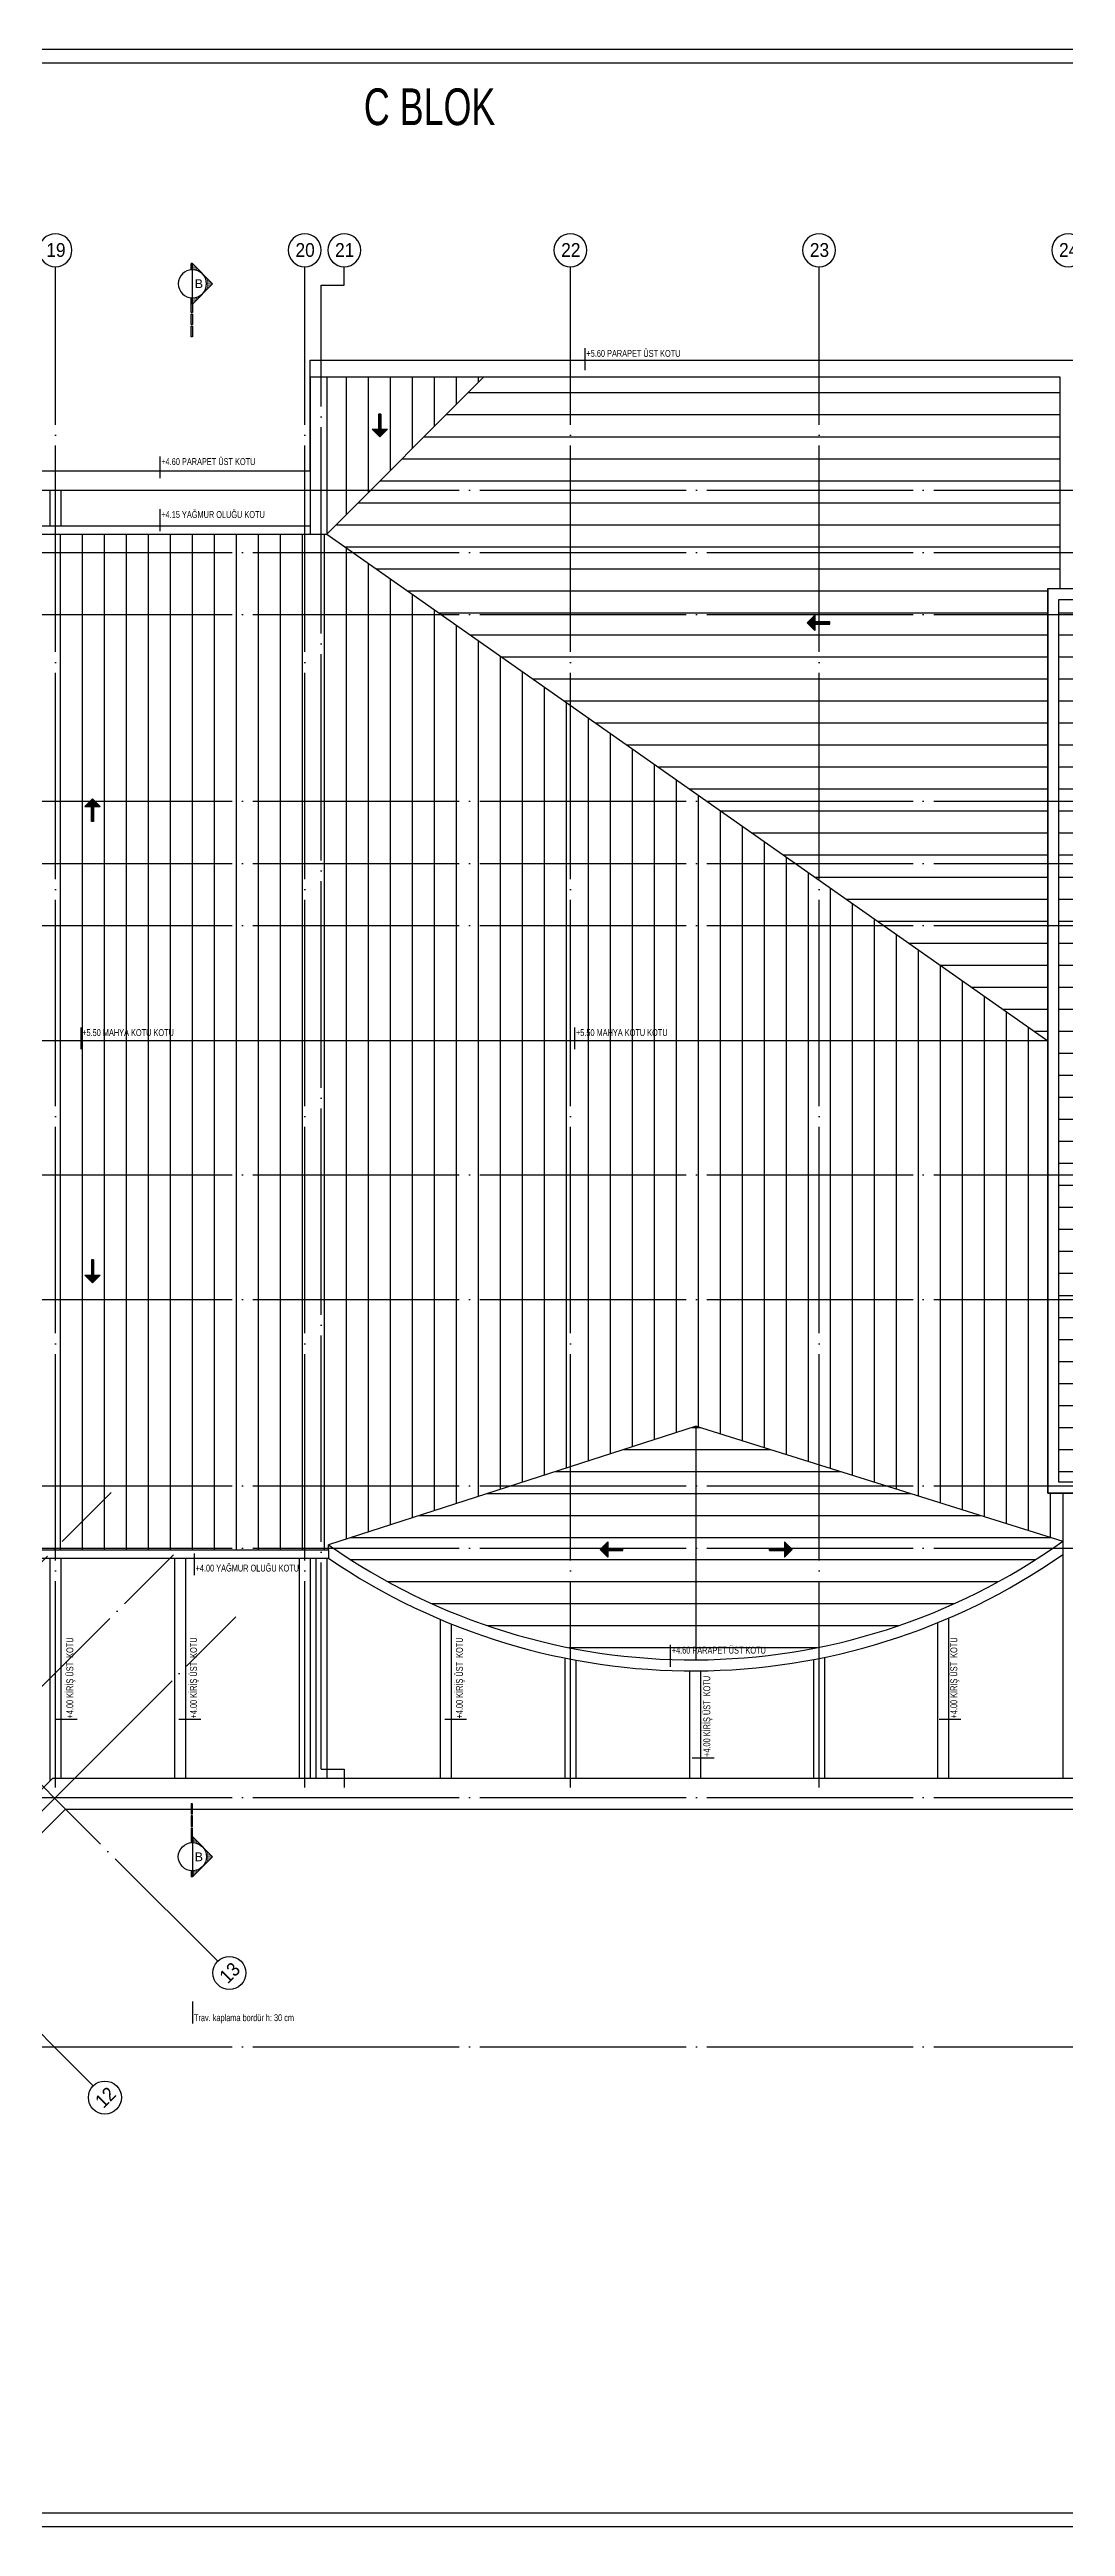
# Model space of a CAD drawing. Extents: x 460786 to 545292, y 30998 to 41694.
# Drawn here: x 499333 to 501180, y 37194 to 41694 of the extents above; entities that cross this region are included whole.
import ezdxf
from ezdxf.enums import TextEntityAlignment as Align

# ---------------------------------------------------------------- set-up
doc = ezdxf.new("R2010")
doc.units = 0
doc.header["$LTSCALE"] = 50
doc.header["$MEASUREMENT"] = 0
doc.linetypes.add('DASHDOT', pattern=[5.5, 5, -0.25, 0, -0.25])
doc.layers.get('0').update_dxf_attribs({"linetype": 'CONTINUOUS'})
for name, color, linetype in [('A-Aks Balonu', 2, 'CONTINUOUS'), ('A-Aks Dikey', 12, 'DASHDOT'), ('A-Aks Yatay', 12, 'DASHDOT'), ('A-Betonarme', 6, 'CONTINUOUS'), ('A-Gör 2', 40, 'CONTINUOUS'), ('A-Gör 4', 75, 'CONTINUOUS'), ('A-Kesit Yazi', 4, 'CONTINUOUS'), ('A-Lejant', 23, 'CONTINUOUS'), ('A-Solid', 254, 'CONTINUOUS'), ('A-Yazı 1', 200, 'CONTINUOUS'), ('A-Yazı 2', 205, 'CONTINUOUS')]:
    doc.layers.add(name, color=color, linetype=linetype)
doc.styles.add('blkan', font='arial.ttf', dxfattribs={"width": 0.9, "height": 12.5})
doc.styles.get("Standard").update_dxf_attribs({"font": 'arial.ttf', "width": 0.9})
doc.styles.add('STANDARD1', font='arial.ttf')
pattern_1 = [(90, (-4287.384, 1950.46), (-40, 2e-15), [])]
pattern_2 = [(0, (-4287.384, 1950.46), (0, 40), [])]

# ---------------------------------------------------------------- blocks, each defined once
blk = doc.blocks.new('aks')
blk.add_circle((-0.8, 38.6), 60)
at = {"width": 0.9}
blk.add_attdef('AKSNO', text='', height=50, dxfattribs=at).set_placement((-0.8, 38.6), align=Align.MIDDLE_CENTER)
blk = doc.blocks.new('*X5')
at = {"color": 0}
for p, q in [((116.53125, 395.1625), (116.53125, 395.1625)), ((116.5375, 395.175), (116.5375, 395.175)), ((116.54375, 395.1625), (116.54375, 395.1625)), ((116.55625, 395.1625), (116.55625, 395.1625)), ((115.98125, 394.6125), (115.98125, 394.6125)), ((115.9875, 394.625), (115.9875, 394.625)), ((115.99375, 394.6125), (115.99375, 394.6125)), ((116, 394.625), (116, 394.625)), ((116.00625, 394.6375), (116.00625, 394.6375)), ((116.00625, 394.6125), (116.00625, 394.6125)), ((116.0125, 394.65), (116.0125, 394.65)), ((116.0125, 394.625), (116.0125, 394.625)), ((116.01875, 394.6375), (116.01875, 394.6375)), ((116.01875, 394.6125), (116.01875, 394.6125)), ((116.025, 394.65), (116.025, 394.65)), ((116.025, 394.625), (116.025, 394.625)), ((116.03125, 394.6625), (116.03125, 394.6625)), ((116.03125, 394.6375), (116.03125, 394.6375)), ((116.03125, 394.6125), (116.03125, 394.6125)), ((116.0375, 394.675), (116.0375, 394.675)), ((116.0375, 394.65), (116.0375, 394.65)), ((116.0375, 394.625), (116.0375, 394.625)), ((116.04375, 394.6625), (116.04375, 394.6625)), ((116.04375, 394.6375), (116.04375, 394.6375)), ((116.04375, 394.6125), (116.04375, 394.6125)), ((116.05, 394.675), (116.05, 394.675)), ((116.05, 394.65), (116.05, 394.65)), ((116.05, 394.625), (116.05, 394.625)), ((116.05625, 394.6875), (116.05625, 394.6875)), ((116.05625, 394.6625), (116.05625, 394.6625)), ((116.05625, 394.6375), (116.05625, 394.6375)), ((116.05625, 394.6125), (116.05625, 394.6125)), ((116.0625, 394.7), (116.0625, 394.7)), ((116.0625, 394.675), (116.0625, 394.675)), ((116.0625, 394.65), (116.0625, 394.65)), ((116.0625, 394.625), (116.0625, 394.625)), ((116.06875, 394.6875), (116.06875, 394.6875)), ((116.06875, 394.6625), (116.06875, 394.6625)), ((116.06875, 394.6375), (116.06875, 394.6375)), ((116.06875, 394.6125), (116.06875, 394.6125)), ((116.075, 394.7), (116.075, 394.7)), ((116.075, 394.675), (116.075, 394.675)), ((116.075, 394.65), (116.075, 394.65)), ((116.075, 394.625), (116.075, 394.625)), ((116.08125, 394.7125), (116.08125, 394.7125)), ((116.08125, 394.6875), (116.08125, 394.6875)), ((116.08125, 394.6625), (116.08125, 394.6625)), ((116.08125, 394.6375), (116.08125, 394.6375)), ((116.08125, 394.6125), (116.08125, 394.6125)), ((116.0875, 394.725), (116.0875, 394.725)), ((116.0875, 394.7), (116.0875, 394.7)), ((116.0875, 394.675), (116.0875, 394.675)), ((116.0875, 394.65), (116.0875, 394.65)), ((116.0875, 394.625), (116.0875, 394.625)), ((116.09375, 394.7125), (116.09375, 394.7125)), ((116.09375, 394.6875), (116.09375, 394.6875)), ((116.09375, 394.6625), (116.09375, 394.6625)), ((116.09375, 394.6375), (116.09375, 394.6375)), ((116.09375, 394.6125), (116.09375, 394.6125)), ((116.1, 394.725), (116.1, 394.725)), ((116.1, 394.7), (116.1, 394.7)), ((116.1, 394.675), (116.1, 394.675)), ((116.1, 394.65), (116.1, 394.65)), ((116.1, 394.625), (116.1, 394.625)), ((116.10625, 394.7375), (116.10625, 394.7375)), ((116.10625, 394.7125), (116.10625, 394.7125)), ((116.10625, 394.6875), (116.10625, 394.6875)), ((116.10625, 394.6625), (116.10625, 394.6625)), ((116.10625, 394.6375), (116.10625, 394.6375)), ((116.10625, 394.6125), (116.10625, 394.6125)), ((116.1125, 394.75), (116.1125, 394.75)), ((116.1125, 394.725), (116.1125, 394.725)), ((116.1125, 394.7), (116.1125, 394.7)), ((116.1125, 394.675), (116.1125, 394.675)), ((116.1125, 394.65), (116.1125, 394.65)), ((116.1125, 394.625), (116.1125, 394.625)), ((116.11875, 394.7375), (116.11875, 394.7375)), ((116.11875, 394.7125), (116.11875, 394.7125)), ((116.11875, 394.6875), (116.11875, 394.6875)), ((116.11875, 394.6625), (116.11875, 394.6625)), ((116.11875, 394.6375), (116.11875, 394.6375)), ((116.11875, 394.6125), (116.11875, 394.6125)), ((116.125, 394.75), (116.125, 394.75)), ((116.125, 394.725), (116.125, 394.725)), ((116.125, 394.7), (116.125, 394.7)), ((116.125, 394.675), (116.125, 394.675)), ((116.125, 394.65), (116.125, 394.65)), ((116.125, 394.625), (116.125, 394.625)), ((116.13125, 394.7625), (116.13125, 394.7625)), ((116.13125, 394.7375), (116.13125, 394.7375)), ((116.13125, 394.7125), (116.13125, 394.7125)), ((116.13125, 394.6875), (116.13125, 394.6875)), ((116.13125, 394.6625), (116.13125, 394.6625)), ((116.13125, 394.6375), (116.13125, 394.6375)), ((116.13125, 394.6125), (116.13125, 394.6125)), ((116.1375, 394.775), (116.1375, 394.775)), ((116.1375, 394.75), (116.1375, 394.75)), ((116.1375, 394.725), (116.1375, 394.725)), ((116.1375, 394.7), (116.1375, 394.7)), ((116.1375, 394.675), (116.1375, 394.675)), ((116.1375, 394.65), (116.1375, 394.65)), ((116.1375, 394.625), (116.1375, 394.625)), ((116.14375, 394.7625), (116.14375, 394.7625)), ((116.14375, 394.7375), (116.14375, 394.7375)), ((116.14375, 394.7125), (116.14375, 394.7125)), ((116.14375, 394.6875), (116.14375, 394.6875)), ((116.14375, 394.6625), (116.14375, 394.6625)), ((116.15, 394.775), (116.15, 394.775)), ((116.15, 394.75), (116.15, 394.75)), ((116.15, 394.725), (116.15, 394.725)), ((116.15, 394.7), (116.15, 394.7)), ((116.15625, 394.7875), (116.15625, 394.7875)), ((116.15625, 394.7625), (116.15625, 394.7625)), ((116.15625, 394.7375), (116.15625, 394.7375)), ((116.1625, 394.8), (116.1625, 394.8)), ((116.1625, 394.775), (116.1625, 394.775)), ((116.1625, 394.75), (116.1625, 394.75)), ((116.16875, 394.7875), (116.16875, 394.7875)), ((116.16875, 394.7625), (116.16875, 394.7625)), ((116.175, 394.8), (116.175, 394.8)), ((116.175, 394.775), (116.175, 394.775)), ((116.18125, 394.8125), (116.18125, 394.8125)), ((116.18125, 394.7875), (116.18125, 394.7875)), ((116.1875, 394.825), (116.1875, 394.825)), ((116.1875, 394.8), (116.1875, 394.8)), ((116.19375, 394.8125), (116.19375, 394.8125)), ((116.2, 394.825), (116.2, 394.825)), ((116.20625, 394.8375), (116.20625, 394.8375)), ((116.2125, 394.85), (116.2125, 394.85)), ((116.23125, 394.8625), (116.23125, 394.8625)), ((116.2375, 394.875), (116.2375, 394.875)), ((116.25625, 394.8875), (116.25625, 394.8875)), ((116.2625, 394.9), (116.2625, 394.9)), ((116.28125, 394.9125), (116.28125, 394.9125)), ((116.2875, 394.925), (116.2875, 394.925)), ((116.30625, 394.9375), (116.30625, 394.9375)), ((116.3125, 394.95), (116.3125, 394.95)), ((116.325, 394.95), (116.325, 394.95)), ((116.33125, 394.9625), (116.33125, 394.9625)), ((116.3375, 394.975), (116.3375, 394.975)), ((116.34375, 394.9625), (116.34375, 394.9625)), ((116.35, 394.975), (116.35, 394.975)), ((116.35625, 394.9875), (116.35625, 394.9875)), ((116.35625, 394.9625), (116.35625, 394.9625)), ((116.3625, 395), (116.3625, 395)), ((116.3625, 394.975), (116.3625, 394.975)), ((116.36875, 394.9875), (116.36875, 394.9875)), ((116.375, 395), (116.375, 395)), ((116.375, 394.975), (116.375, 394.975)), ((116.38125, 395.0125), (116.38125, 395.0125)), ((116.38125, 394.9875), (116.38125, 394.9875)), ((116.3875, 395.025), (116.3875, 395.025)), ((116.3875, 395), (116.3875, 395)), ((116.39375, 395.0125), (116.39375, 395.0125)), ((116.39375, 394.9875), (116.39375, 394.9875)), ((116.4, 395.025), (116.4, 395.025)), ((116.4, 395), (116.4, 395)), ((116.40625, 395.0375), (116.40625, 395.0375)), ((116.40625, 395.0125), (116.40625, 395.0125)), ((116.40625, 394.9875), (116.40625, 394.9875)), ((116.4125, 395.05), (116.4125, 395.05)), ((116.4125, 395.025), (116.4125, 395.025)), ((116.4125, 395), (116.4125, 395)), ((116.41875, 395.0375), (116.41875, 395.0375)), ((116.41875, 395.0125), (116.41875, 395.0125)), ((116.425, 395.05), (116.425, 395.05)), ((116.425, 395.025), (116.425, 395.025)), ((116.425, 395), (116.425, 395)), ((116.43125, 395.0625), (116.43125, 395.0625)), ((116.43125, 395.0375), (116.43125, 395.0375)), ((116.43125, 395.0125), (116.43125, 395.0125)), ((116.4375, 395.075), (116.4375, 395.075)), ((116.4375, 395.05), (116.4375, 395.05)), ((116.4375, 395.025), (116.4375, 395.025)), ((116.4375, 395), (116.4375, 395)), ((116.44375, 395.0625), (116.44375, 395.0625)), ((116.44375, 395.0375), (116.44375, 395.0375)), ((116.44375, 395.0125), (116.44375, 395.0125)), ((116.45, 395.075), (116.45, 395.075)), ((116.45, 395.05), (116.45, 395.05)), ((116.45, 395.025), (116.45, 395.025)), ((116.45, 395), (116.45, 395)), ((116.45625, 395.0875), (116.45625, 395.0875)), ((116.45625, 395.0625), (116.45625, 395.0625)), ((116.45625, 395.0375), (116.45625, 395.0375)), ((116.45625, 395.0125), (116.45625, 395.0125)), ((116.4625, 395.1), (116.4625, 395.1)), ((116.4625, 395.075), (116.4625, 395.075)), ((116.4625, 395.05), (116.4625, 395.05)), ((116.4625, 395.025), (116.4625, 395.025)), ((116.4625, 395), (116.4625, 395)), ((116.46875, 395.0875), (116.46875, 395.0875)), ((116.46875, 395.0625), (116.46875, 395.0625)), ((116.46875, 395.0375), (116.46875, 395.0375)), ((116.46875, 395.0125), (116.46875, 395.0125)), ((116.475, 395.1), (116.475, 395.1)), ((116.475, 395.075), (116.475, 395.075)), ((116.475, 395.05), (116.475, 395.05)), ((116.475, 395.025), (116.475, 395.025)), ((116.48125, 395.1125), (116.48125, 395.1125)), ((116.48125, 395.0875), (116.48125, 395.0875)), ((116.48125, 395.0625), (116.48125, 395.0625)), ((116.48125, 395.0375), (116.48125, 395.0375)), ((116.48125, 395.0125), (116.48125, 395.0125)), ((116.4875, 395.125), (116.4875, 395.125)), ((116.4875, 395.1), (116.4875, 395.1)), ((116.4875, 395.075), (116.4875, 395.075)), ((116.4875, 395.05), (116.4875, 395.05)), ((116.4875, 395.025), (116.4875, 395.025)), ((116.49375, 395.1125), (116.49375, 395.1125)), ((116.49375, 395.0875), (116.49375, 395.0875)), ((116.49375, 395.0625), (116.49375, 395.0625)), ((116.49375, 395.0375), (116.49375, 395.0375)), ((116.49375, 395.0125), (116.49375, 395.0125)), ((116.5, 395.125), (116.5, 395.125)), ((116.5, 395.1), (116.5, 395.1)), ((116.5, 395.075), (116.5, 395.075)), ((116.5, 395.05), (116.5, 395.05)), ((116.5, 395.025), (116.5, 395.025)), ((116.50625, 395.1375), (116.50625, 395.1375)), ((116.50625, 395.1125), (116.50625, 395.1125)), ((116.50625, 395.0875), (116.50625, 395.0875)), ((116.50625, 395.0625), (116.50625, 395.0625)), ((116.50625, 395.0375), (116.50625, 395.0375)), ((116.50625, 395.0125), (116.50625, 395.0125)), ((116.5125, 395.15), (116.5125, 395.15)), ((116.5125, 395.125), (116.5125, 395.125)), ((116.5125, 395.1), (116.5125, 395.1)), ((116.5125, 395.075), (116.5125, 395.075)), ((116.5125, 395.05), (116.5125, 395.05)), ((116.5125, 395.025), (116.5125, 395.025)), ((116.51875, 395.1375), (116.51875, 395.1375)), ((116.51875, 395.1125), (116.51875, 395.1125)), ((116.51875, 395.0875), (116.51875, 395.0875)), ((116.51875, 395.0625), (116.51875, 395.0625)), ((116.51875, 395.0375), (116.51875, 395.0375)), ((116.51875, 395.0125), (116.51875, 395.0125)), ((116.525, 395.15), (116.525, 395.15)), ((116.525, 395.125), (116.525, 395.125)), ((116.525, 395.1), (116.525, 395.1)), ((116.525, 395.075), (116.525, 395.075)), ((116.525, 395.05), (116.525, 395.05)), ((116.525, 395.025), (116.525, 395.025)), ((116.53125, 395.1375), (116.53125, 395.1375)), ((116.53125, 395.1125), (116.53125, 395.1125)), ((116.53125, 395.0875), (116.53125, 395.0875)), ((116.53125, 395.0625), (116.53125, 395.0625)), ((116.53125, 395.0375), (116.53125, 395.0375)), ((116.53125, 395.0125), (116.53125, 395.0125)), ((116.5375, 395.15), (116.5375, 395.15)), ((116.5375, 395.125), (116.5375, 395.125)), ((116.5375, 395.1), (116.5375, 395.1)), ((116.5375, 395.075), (116.5375, 395.075)), ((116.5375, 395.05), (116.5375, 395.05)), ((116.5375, 395.025), (116.5375, 395.025)), ((116.54375, 395.1375), (116.54375, 395.1375)), ((116.54375, 395.1125), (116.54375, 395.1125)), ((116.54375, 395.0875), (116.54375, 395.0875)), ((116.54375, 395.0625), (116.54375, 395.0625)), ((116.54375, 395.0375), (116.54375, 395.0375)), ((116.54375, 395.0125), (116.54375, 395.0125)), ((116.55, 395.15), (116.55, 395.15)), ((116.55, 395.125), (116.55, 395.125)), ((116.55, 395.1), (116.55, 395.1)), ((116.55, 395.075), (116.55, 395.075)), ((116.55, 395.05), (116.55, 395.05)), ((116.55, 395.025), (116.55, 395.025)), ((116.55625, 395.1375), (116.55625, 395.1375)), ((116.55625, 395.1125), (116.55625, 395.1125)), ((116.55625, 395.0875), (116.55625, 395.0875)), ((116.55625, 395.0625), (116.55625, 395.0625)), ((116.55625, 395.0375), (116.55625, 395.0375)), ((116.55625, 395.0125), (116.55625, 395.0125)), ((116.5625, 395.15), (116.5625, 395.15)), ((116.5625, 395.125), (116.5625, 395.125)), ((116.5625, 395.1), (116.5625, 395.1)), ((116.5625, 395.075), (116.5625, 395.075)), ((116.5625, 395.05), (116.5625, 395.05)), ((116.5625, 395.025), (116.5625, 395.025)), ((116.56875, 395.1375), (116.56875, 395.1375)), ((116.56875, 395.1125), (116.56875, 395.1125)), ((116.56875, 395.0875), (116.56875, 395.0875)), ((116.56875, 395.0625), (116.56875, 395.0625)), ((116.56875, 395.0375), (116.56875, 395.0375)), ((116.56875, 395.0125), (116.56875, 395.0125)), ((116.575, 395.125), (116.575, 395.125)), ((116.575, 395.1), (116.575, 395.1)), ((116.575, 395.075), (116.575, 395.075)), ((116.575, 395.05), (116.575, 395.05)), ((116.575, 395.025), (116.575, 395.025)), ((116.58125, 395.1375), (116.58125, 395.1375)), ((116.58125, 395.1125), (116.58125, 395.1125)), ((116.58125, 395.0875), (116.58125, 395.0875)), ((116.58125, 395.0625), (116.58125, 395.0625)), ((116.58125, 395.0375), (116.58125, 395.0375)), ((116.58125, 395.0125), (116.58125, 395.0125)), ((116.5875, 395.125), (116.5875, 395.125)), ((116.5875, 395.1), (116.5875, 395.1)), ((116.5875, 395.075), (116.5875, 395.075)), ((116.5875, 395.05), (116.5875, 395.05)), ((116.5875, 395.025), (116.5875, 395.025)), ((116.59375, 395.1125), (116.59375, 395.1125)), ((116.59375, 395.0875), (116.59375, 395.0875)), ((116.59375, 395.0625), (116.59375, 395.0625)), ((116.59375, 395.0375), (116.59375, 395.0375)), ((116.59375, 395.0125), (116.59375, 395.0125)), ((116.6, 395.1), (116.6, 395.1)), ((116.6, 395.075), (116.6, 395.075)), ((116.6, 395.05), (116.6, 395.05)), ((116.6, 395.025), (116.6, 395.025)), ((116.60625, 395.1125), (116.60625, 395.1125)), ((116.60625, 395.0875), (116.60625, 395.0875)), ((116.60625, 395.0625), (116.60625, 395.0625)), ((116.60625, 395.0375), (116.60625, 395.0375)), ((116.60625, 395.0125), (116.60625, 395.0125)), ((116.6125, 395.1), (116.6125, 395.1)), ((116.6125, 395.075), (116.6125, 395.075)), ((116.6125, 395.05), (116.6125, 395.05)), ((116.6125, 395.025), (116.6125, 395.025)), ((116.61875, 395.0875), (116.61875, 395.0875)), ((116.61875, 395.0625), (116.61875, 395.0625)), ((116.61875, 395.0375), (116.61875, 395.0375)), ((116.61875, 395.0125), (116.61875, 395.0125)), ((116.625, 395.075), (116.625, 395.075)), ((116.625, 395.05), (116.625, 395.05)), ((116.625, 395.025), (116.625, 395.025)), ((116.625, 395), (116.625, 395)), ((116.63125, 395.0875), (116.63125, 395.0875)), ((116.63125, 395.0625), (116.63125, 395.0625)), ((116.63125, 395.0375), (116.63125, 395.0375)), ((116.63125, 395.0125), (116.63125, 395.0125)), ((116.6375, 395.075), (116.6375, 395.075)), ((116.6375, 395.05), (116.6375, 395.05)), ((116.6375, 395.025), (116.6375, 395.025)), ((116.6375, 395), (116.6375, 395)), ((116.64375, 395.0625), (116.64375, 395.0625)), ((116.64375, 395.0375), (116.64375, 395.0375)), ((116.64375, 395.0125), (116.64375, 395.0125)), ((116.65, 395.05), (116.65, 395.05)), ((116.65, 395.025), (116.65, 395.025)), ((116.65, 395), (116.65, 395)), ((116.65625, 395.0625), (116.65625, 395.0625)), ((116.65625, 395.0375), (116.65625, 395.0375)), ((116.65625, 395.0125), (116.65625, 395.0125)), ((116.6625, 395.05), (116.6625, 395.05)), ((116.6625, 395.025), (116.6625, 395.025)), ((116.6625, 395), (116.6625, 395)), ((116.66875, 395.0375), (116.66875, 395.0375)), ((116.66875, 395.0125), (116.66875, 395.0125)), ((116.66875, 394.9875), (116.66875, 394.9875)), ((116.675, 395.025), (116.675, 395.025)), ((116.675, 395), (116.675, 395)), ((116.68125, 395.0375), (116.68125, 395.0375)), ((116.68125, 395.0125), (116.68125, 395.0125)), ((116.68125, 394.9875), (116.68125, 394.9875)), ((116.6875, 395.025), (116.6875, 395.025)), ((116.6875, 395), (116.6875, 395)), ((116.69375, 395.0125), (116.69375, 395.0125)), ((116.69375, 394.9875), (116.69375, 394.9875)), ((116.7, 395), (116.7, 395)), ((116.70625, 395.0125), (116.70625, 395.0125)), ((116.70625, 394.9875), (116.70625, 394.9875)), ((116.7125, 395), (116.7125, 395)), ((116.7125, 394.975), (116.7125, 394.975)), ((116.71875, 394.9875), (116.71875, 394.9875)), ((116.725, 394.975), (116.725, 394.975)), ((116.73125, 394.9875), (116.73125, 394.9875)), ((116.73125, 394.9625), (116.73125, 394.9625)), ((116.7375, 394.975), (116.7375, 394.975)), ((116.74375, 394.9625), (116.74375, 394.9625)), ((116.75, 394.95), (116.75, 394.95)), ((116.75625, 394.9625), (116.75625, 394.9625)), ((116.7625, 394.95), (116.7625, 394.95)), ((116.76875, 394.9375), (116.76875, 394.9375)), ((116.78125, 394.9375), (116.78125, 394.9375)), ((116.7875, 394.925), (116.7875, 394.925)), ((116.80625, 394.9125), (116.80625, 394.9125)), ((116.83125, 394.8875), (116.83125, 394.8875)), ((116.85625, 394.8625), (116.85625, 394.8625)), ((116.8625, 394.85), (116.8625, 394.85)), ((116.88125, 394.8375), (116.88125, 394.8375)), ((116.8875, 394.825), (116.8875, 394.825)), ((116.89375, 394.8125), (116.89375, 394.8125)), ((116.9, 394.8), (116.9, 394.8)), ((116.90625, 394.8125), (116.90625, 394.8125)), ((116.90625, 394.7875), (116.90625, 394.7875)), ((116.9125, 394.8), (116.9125, 394.8)), ((116.9125, 394.775), (116.9125, 394.775)), ((116.91875, 394.7875), (116.91875, 394.7875)), ((116.91875, 394.7625), (116.91875, 394.7625)), ((116.925, 394.775), (116.925, 394.775)), ((116.925, 394.75), (116.925, 394.75)), ((116.925, 394.725), (116.925, 394.725)), ((116.93125, 394.7875), (116.93125, 394.7875)), ((116.93125, 394.7625), (116.93125, 394.7625)), ((116.93125, 394.7375), (116.93125, 394.7375)), ((116.93125, 394.7125), (116.93125, 394.7125)), ((116.9375, 394.775), (116.9375, 394.775)), ((116.9375, 394.75), (116.9375, 394.75)), ((116.9375, 394.725), (116.9375, 394.725)), ((116.9375, 394.7), (116.9375, 394.7)), ((116.9375, 394.675), (116.9375, 394.675)), ((116.94375, 394.7625), (116.94375, 394.7625)), ((116.94375, 394.7375), (116.94375, 394.7375)), ((116.94375, 394.7125), (116.94375, 394.7125)), ((116.94375, 394.6875), (116.94375, 394.6875)), ((116.94375, 394.6625), (116.94375, 394.6625)), ((116.94375, 394.6375), (116.94375, 394.6375)), ((116.94375, 394.6125), (116.94375, 394.6125)), ((116.95, 394.75), (116.95, 394.75)), ((116.95, 394.725), (116.95, 394.725)), ((116.95, 394.7), (116.95, 394.7)), ((116.95, 394.675), (116.95, 394.675)), ((116.95, 394.65), (116.95, 394.65)), ((116.95, 394.625), (116.95, 394.625)), ((116.95625, 394.7625), (116.95625, 394.7625)), ((116.95625, 394.7375), (116.95625, 394.7375)), ((116.95625, 394.7125), (116.95625, 394.7125)), ((116.95625, 394.6875), (116.95625, 394.6875)), ((116.95625, 394.6625), (116.95625, 394.6625)), ((116.95625, 394.6375), (116.95625, 394.6375)), ((116.95625, 394.6125), (116.95625, 394.6125)), ((116.9625, 394.75), (116.9625, 394.75)), ((116.9625, 394.725), (116.9625, 394.725)), ((116.9625, 394.7), (116.9625, 394.7)), ((116.9625, 394.675), (116.9625, 394.675)), ((116.9625, 394.65), (116.9625, 394.65)), ((116.9625, 394.625), (116.9625, 394.625)), ((116.96875, 394.7375), (116.96875, 394.7375)), ((116.96875, 394.7125), (116.96875, 394.7125)), ((116.96875, 394.6875), (116.96875, 394.6875)), ((116.96875, 394.6625), (116.96875, 394.6625)), ((116.96875, 394.6375), (116.96875, 394.6375)), ((116.96875, 394.6125), (116.96875, 394.6125)), ((116.975, 394.725), (116.975, 394.725)), ((116.975, 394.7), (116.975, 394.7)), ((116.975, 394.675), (116.975, 394.675)), ((116.975, 394.65), (116.975, 394.65)), ((116.975, 394.625), (116.975, 394.625)), ((116.98125, 394.7375), (116.98125, 394.7375)), ((116.98125, 394.7125), (116.98125, 394.7125)), ((116.98125, 394.6875), (116.98125, 394.6875)), ((116.98125, 394.6625), (116.98125, 394.6625)), ((116.98125, 394.6375), (116.98125, 394.6375)), ((116.98125, 394.6125), (116.98125, 394.6125)), ((116.9875, 394.725), (116.9875, 394.725)), ((116.9875, 394.7), (116.9875, 394.7)), ((116.9875, 394.675), (116.9875, 394.675)), ((116.9875, 394.65), (116.9875, 394.65)), ((116.9875, 394.625), (116.9875, 394.625)), ((116.99375, 394.7125), (116.99375, 394.7125)), ((116.99375, 394.6875), (116.99375, 394.6875)), ((116.99375, 394.6625), (116.99375, 394.6625)), ((116.99375, 394.6375), (116.99375, 394.6375)), ((116.99375, 394.6125), (116.99375, 394.6125)), ((117, 394.7), (117, 394.7)), ((117, 394.675), (117, 394.675)), ((117, 394.65), (117, 394.65)), ((117, 394.625), (117, 394.625)), ((117.00625, 394.7125), (117.00625, 394.7125)), ((117.00625, 394.6875), (117.00625, 394.6875)), ((117.00625, 394.6625), (117.00625, 394.6625)), ((117.00625, 394.6375), (117.00625, 394.6375)), ((117.00625, 394.6125), (117.00625, 394.6125)), ((117.0125, 394.7), (117.0125, 394.7)), ((117.0125, 394.675), (117.0125, 394.675)), ((117.0125, 394.65), (117.0125, 394.65)), ((117.0125, 394.625), (117.0125, 394.625)), ((117.01875, 394.6875), (117.01875, 394.6875)), ((117.01875, 394.6625), (117.01875, 394.6625)), ((117.01875, 394.6375), (117.01875, 394.6375)), ((117.01875, 394.6125), (117.01875, 394.6125)), ((117.025, 394.675), (117.025, 394.675)), ((117.025, 394.65), (117.025, 394.65)), ((117.025, 394.625), (117.025, 394.625)), ((117.03125, 394.6875), (117.03125, 394.6875)), ((117.03125, 394.6625), (117.03125, 394.6625)), ((117.03125, 394.6375), (117.03125, 394.6375)), ((117.03125, 394.6125), (117.03125, 394.6125)), ((117.0375, 394.675), (117.0375, 394.675)), ((117.0375, 394.65), (117.0375, 394.65)), ((117.0375, 394.625), (117.0375, 394.625)), ((117.04375, 394.6625), (117.04375, 394.6625)), ((117.04375, 394.6375), (117.04375, 394.6375)), ((117.04375, 394.6125), (117.04375, 394.6125)), ((117.05, 394.65), (117.05, 394.65)), ((117.05, 394.625), (117.05, 394.625)), ((117.05625, 394.6625), (117.05625, 394.6625)), ((117.05625, 394.6375), (117.05625, 394.6375)), ((117.05625, 394.6125), (117.05625, 394.6125)), ((117.0625, 394.65), (117.0625, 394.65)), ((117.0625, 394.625), (117.0625, 394.625)), ((117.06875, 394.6375), (117.06875, 394.6375)), ((117.06875, 394.6125), (117.06875, 394.6125)), ((117.075, 394.625), (117.075, 394.625)), ((117.08125, 394.6375), (117.08125, 394.6375)), ((117.08125, 394.6125), (117.08125, 394.6125)), ((117.0875, 394.625), (117.0875, 394.625)), ((117.09375, 394.6125), (117.09375, 394.6125)), ((117.10625, 394.6125), (117.10625, 394.6125))]:
    blk.add_line(p, q, dxfattribs=at)
blk = doc.blocks.new('kesit-p2')
h = blk.add_hatch()
h.set_pattern_fill('DOTS', scale=0.2, angle=90)
h.set_pattern_definition([(90, (294857.23727, 191937.31927), (-0.3175, 0.15875), [0, -0.3175])])
h.paths.add_polyline_path([(107.5, 62.4), (107.5, 51.2, -0.023249), (109.9, 51.1), (109.9, 62.4)])
h.paths.add_polyline_path([(107.5, 0), (107.5, -11.2), (107.5, -26.5), (109.9, -26.5), (109.9, 0.1, -0.023249)])
h.paths.add_polyline_path([(107.5, -29.5), (107.5, -48.6), (109.9, -48.6), (109.9, -29.5)])
h.paths.add_polyline_path([(107.5, -51.5), (107.5, -70.6), (109.9, -70.6), (109.9, -51.5)])
at = {"color": 0}
for p, q in [((107.5, 62.4), (70.7, 25.6)), ((107.5, -11.2), (107.5, 62.4)), ((109.9, 51.1), (109.9, 62.4)), ((107.5, -11.2), (70.7, 25.6)), ((109.9, -26.5), (109.9, 0.1)), ((109.9, -48.6), (109.9, -29.5)), ((109.9, -70.6), (109.9, -51.5))]:
    blk.add_line(p, q, dxfattribs=at)
for p, q in [((107.5, 62.4), (109.9, 62.4)), ((107.5, -11.2), (107.5, -26.5)), ((107.5, -26.5), (109.9, -26.5)), ((107.5, -29.5), (107.5, -48.6)), ((107.5, -29.5), (109.9, -29.5)), ((107.5, -48.6), (109.9, -48.6)), ((107.5, -51.5), (107.5, -70.6)), ((107.5, -51.5), (109.9, -51.5)), ((107.5, -70.6), (109.9, -70.6))]:
    blk.add_line(p, q)
blk.add_circle((107.5, 25.6), 25.6, dxfattribs=at)
at = {"color": 7, "xscale": 64, "yscale": 64, "zscale": 64, "rotation": 90}
blk.add_blockref('*X5', (25362.4, -7433.1), dxfattribs=at)
at = {"style": 'STANDARD1'}
blk.add_attdef('TEXT', text='', height=16, dxfattribs=at).set_placement((95.7, 25.8), align=Align.MIDDLE_CENTER)
at = {"style": 'STANDARD1', "width": 0.6}
blk.add_attdef('TEXT', text='', height=12, dxfattribs=at).set_placement((119.9, 26.6), align=Align.MIDDLE_CENTER)

msp = doc.modelspace()

# ---------------------------------------------------------------- hatches: boundary and pattern name
at = {"layer": 'A-Betonarme'}
h = msp.add_hatch(color=256, dxfattribs=at)
h.dxf.hatch_style = 1
h.paths.add_polyline_path([(499947.17, 41004.05), (499933.21, 41004.05), (499933.21, 40990.09)])
h.paths.add_polyline_path([(499919.25, 41004.05), (499933.21, 40990.09), (499933.21, 41004.05)])
h = msp.add_hatch(color=256, dxfattribs=at)
h.dxf.hatch_style = 1
h.paths.add_polyline_path([(499931.21, 41031.49), (499931.21, 41004.05), (499935.21, 41004.05), (499935.21, 41031.49)])
h = msp.add_hatch(color=256, dxfattribs=at)
h.dxf.hatch_style = 1
h.paths.add_polyline_path([(500724, 40638.04), (500724, 40652.01), (500710.04, 40652.01)])
h.paths.add_polyline_path([(500724, 40665.97), (500710.04, 40652.01), (500724, 40652.01)])
h = msp.add_hatch(color=256, dxfattribs=at)
h.dxf.hatch_style = 1
h.paths.add_polyline_path([(500751.44, 40654.01), (500724, 40654.01), (500724, 40650.01), (500751.44, 40650.01)])
h = msp.add_hatch(color=256, dxfattribs=at)
h.dxf.hatch_style = 1
h.paths.add_polyline_path([(499411.01, 40332.69), (499411.01, 40318.73), (499424.97, 40318.73)])
h.paths.add_polyline_path([(499411.01, 40318.73), (499411.01, 40332.69), (499397.05, 40318.73)])
h = msp.add_hatch(color=256, dxfattribs=at)
h.dxf.hatch_style = 1
h.paths.add_polyline_path([(499409.01, 40291.29), (499409.01, 40318.73), (499413.01, 40318.73), (499413.01, 40291.29)])
h = msp.add_hatch(color=256, dxfattribs=at)
h.dxf.hatch_style = 1
h.paths.add_polyline_path([(499424.97, 39467.35), (499411.01, 39467.35), (499411.01, 39453.39)])
h.paths.add_polyline_path([(499397.05, 39467.35), (499411.01, 39453.39), (499411.01, 39467.35)])
h = msp.add_hatch(color=256, dxfattribs=at)
h.dxf.hatch_style = 1
h.paths.add_polyline_path([(499409.01, 39494.79), (499409.01, 39467.35), (499413.01, 39467.35), (499413.01, 39494.79)])
h = msp.add_hatch(color=256, dxfattribs=at)
h.dxf.hatch_style = 1
h.paths.add_polyline_path([(500347.55, 38954.71), (500347.55, 38968.67), (500333.58, 38968.67)])
h.paths.add_polyline_path([(500347.55, 38982.63), (500333.58, 38968.67), (500347.55, 38968.67)])
h = msp.add_hatch(color=256, dxfattribs=at)
h.dxf.hatch_style = 1
h.paths.add_polyline_path([(500374.99, 38970.67), (500347.55, 38970.67), (500347.55, 38966.67), (500374.99, 38966.67)])
h = msp.add_hatch(color=256, dxfattribs=at)
h.dxf.hatch_style = 1
h.paths.add_polyline_path([(500641.58, 38970.67), (500669.02, 38970.67), (500669.02, 38966.67), (500641.58, 38966.67)])
h = msp.add_hatch(color=256, dxfattribs=at)
h.dxf.hatch_style = 1
h.paths.add_polyline_path([(500682.99, 38968.67), (500669.02, 38968.67), (500669.02, 38954.71)])
h.paths.add_polyline_path([(500669.02, 38968.67), (500682.99, 38968.67), (500669.02, 38982.63)])
at = {"layer": 'A-Gör 4'}
h = msp.add_hatch(dxfattribs=at)
h.set_pattern_fill('_USER', color=256, scale=40, angle=90, pattern_type=0)
h.set_pattern_definition(pattern_1)
h.paths.add_polyline_path([(500122.54, 41099.23), (499836.75, 41099.23), (499836.75, 40813.45)])
h = msp.add_hatch(dxfattribs=at)
h.set_pattern_fill('_USER', color=256, scale=40, pattern_type=0)
h.set_pattern_definition(pattern_2)
h.paths.add_polyline_path([(500122.54, 41099.23), (499836.75, 40813.45), (501147.75, 39892.89), (501147.75, 40714.58), (501169.75, 40714.58), (501169.75, 41099.23)])
h = msp.add_hatch(dxfattribs=at)
h.set_pattern_fill('_USER', color=256, scale=40, angle=90, pattern_type=0)
h.set_pattern_definition(pattern_1)
h.paths.add_polyline_path([(501147.75, 39892.89), (499836.75, 40813.45), (499806.75, 40813.45), (497574.25, 40813.45), (497363.01, 40602.21), (498072.07, 39893.15)])
h = msp.add_hatch(dxfattribs=at)
h.set_pattern_fill('_USER', color=256, scale=40, pattern_type=0)
h.set_pattern_definition(pattern_2)
h.paths.add_polyline_path([(501282.47, 40694.58), (501167.75, 40694.58), (501167.75, 39091.2), (501282.47, 39091.2), (502072.75, 39892.89)])
h.paths.add_polyline_path([(503462.99, 40694.58), (503348.16, 40694.58), (502577.75, 39892.89), (503367.75, 39091.2), (503482.51, 39091.2)])
h = msp.add_hatch(dxfattribs=at)
h.set_pattern_fill('_USER', color=256, scale=40, angle=90, pattern_type=0)
h.set_pattern_definition(pattern_1)
h.paths.add_polyline_path([(498072.07, 39893.15), (498450.44, 39514.77), (498891.86, 39178.15), (498911.86, 39178.15), (498911.86, 38968.15), (499839.75, 38968.15), (499839.75, 38977.48), (500508.28, 39192.89), (501174.75, 38983.97), (501174.75, 39071.2), (501147.75, 39071.2), (501147.75, 39892.89)])
h = msp.add_hatch(dxfattribs=at)
h.set_pattern_fill('_USER', color=256, scale=40, pattern_type=0)
h.set_pattern_definition(pattern_2)
h.paths.add_polyline_path([(500508.28, 38768.23), (500508.28, 39192.89), (499839.75, 38977.48, 0.1553263)])
h.paths.add_polyline_path([(501174.75, 38983.97), (500508.28, 39192.89), (500508.28, 38768.23, 0.1553263)])

# ---------------------------------------------------------------- linework, layer by layer
at = {"layer": 'A-Aks Dikey', "ltscale": 1.5}
for p, q in [((499343.75, 38536.28), (499343.75, 41299.23)), ((499796.75, 38536.28), (499796.75, 41299.23)), ((499826.75, 38569.86), (499826.75, 41265.66)), ((499826.75, 41265.66), (499868.7, 41265.66)), ((499868.7, 41265.66), (499868.7, 41299.23)), ((500279.75, 38536.28), (500279.75, 41299.23)), ((500731.75, 38536.28), (500731.75, 41299.23)), ((496826.49, 41032.66), (499638.58, 38220.57)), ((496600.21, 40806.39), (499412.3, 37994.3)), ((499826.75, 38569.86), (499868.7, 38569.86)), ((499868.7, 38569.86), (499868.7, 38536.28))]:
    msp.add_line(p, q, dxfattribs=at)
at = {"layer": 'A-Aks Yatay', "ltscale": 1.5}
for p, q in [((496814.16, 40893.2), (504668.99, 40893.2)), ((496814.16, 40780.2), (504668.99, 40780.2)), ((496814.16, 40667.2), (504668.99, 40667.2)), ((496814.16, 40328.2), (504668.99, 40328.2)), ((496814.16, 40215.2), (504668.99, 40215.2)), ((496814.16, 40102.2), (504668.99, 40102.2)), ((496814.16, 39649.2), (504668.99, 39649.2)), ((496814.16, 39423.2), (504668.99, 39423.2)), ((496814.16, 39084.2), (504668.99, 39084.2)), ((497897.11, 37524.4), (499445.14, 39072.43)), ((496814.16, 38971.2), (504668.99, 38971.2)), ((498010.24, 37411.27), (499558.27, 38959.3)), ((498123.38, 37298.13), (499671.41, 38846.16)), ((496814.16, 38518.2), (504668.99, 38518.2)), ((496814.16, 38065.2), (504668.99, 38065.2))]:
    msp.add_line(p, q, dxfattribs=at)
at = {"layer": 'A-Betonarme'}
for p, q in [((499836.75, 40813.45), (500122.54, 41099.23)), ((499933.21, 40990.09), (499919.25, 41004.05)), ((499919.25, 41004.05), (499947.17, 41004.05)), ((499931.21, 41031.49), (499931.21, 41004.05)), ((499933.21, 41031.49), (499933.21, 40990.09)), ((499947.17, 41004.05), (499933.21, 40990.09)), ((499935.21, 41031.49), (499935.21, 41004.05)), ((499836.75, 40813.45), (501147.75, 39892.89)), ((500710.04, 40652.01), (500724, 40665.97)), ((500751.44, 40652.01), (500710.04, 40652.01)), ((500724, 40638.04), (500710.04, 40652.01)), ((500724, 40665.97), (500724, 40638.04)), ((500751.44, 40654.01), (500724, 40654.01)), ((500751.44, 40650.01), (500724, 40650.01)), ((499411.01, 40332.69), (499397.05, 40318.73)), ((499411.01, 40291.29), (499411.01, 40332.69)), ((499424.97, 40318.73), (499411.01, 40332.69)), ((499397.05, 40318.73), (499424.97, 40318.73)), ((499409.01, 40291.29), (499409.01, 40318.73)), ((499413.01, 40291.29), (499413.01, 40318.73)), ((501147.75, 39892.89), (498072.07, 39893.15)), ((499411.01, 39453.39), (499397.05, 39467.35)), ((499397.05, 39467.35), (499424.97, 39467.35)), ((499409.01, 39494.79), (499409.01, 39467.35)), ((499411.01, 39494.79), (499411.01, 39453.39)), ((499424.97, 39467.35), (499411.01, 39453.39)), ((499413.01, 39494.79), (499413.01, 39467.35)), ((500508.28, 39192.89), (499839.75, 38977.48)), ((500508.28, 38768.23), (500508.28, 39192.89)), ((500508.28, 39192.89), (501174.75, 38983.97)), ((500333.58, 38968.67), (500347.55, 38982.63)), ((500347.55, 38982.63), (500347.55, 38954.71)), ((500374.99, 38970.67), (500347.55, 38970.67)), ((500641.58, 38970.67), (500669.02, 38970.67)), ((500682.99, 38968.67), (500669.02, 38982.63)), ((500669.02, 38982.63), (500669.02, 38954.71)), ((500374.99, 38968.67), (500333.58, 38968.67)), ((500347.55, 38954.71), (500333.58, 38968.67)), ((500374.99, 38966.67), (500347.55, 38966.67)), ((500641.58, 38968.67), (500682.99, 38968.67)), ((500641.58, 38966.67), (500669.02, 38966.67)), ((500669.02, 38954.71), (500682.99, 38968.67))]:
    msp.add_line(p, q, dxfattribs=at)
for points in [[(499931.21, 41031.49), (499931.21, 41004.05), (499935.21, 41004.05), (499935.21, 41031.49)], [(500751.44, 40654.01), (500724, 40654.01), (500724, 40650.01), (500751.44, 40650.01)], [(499409.01, 40291.29), (499409.01, 40318.73), (499413.01, 40318.73), (499413.01, 40291.29)], [(499409.01, 39494.79), (499409.01, 39467.35), (499413.01, 39467.35), (499413.01, 39494.79)], [(500374.99, 38970.67), (500347.55, 38970.67), (500347.55, 38966.67), (500374.99, 38966.67)], [(500641.58, 38970.67), (500669.02, 38970.67), (500669.02, 38966.67), (500641.58, 38966.67)]]:
    msp.add_lwpolyline(points, close=True, dxfattribs=at)
at = {"layer": 'A-Gör 2'}
for p, q in [((499806.75, 40928.45), (499806.75, 41129.23)), ((499806.75, 41129.23), (500607.64, 41129.23)), ((499806.75, 41129.23), (501209.75, 41129.23)), ((499806.75, 41099.23), (499806.75, 40813.45)), ((499806.75, 41099.23), (501169.75, 41099.23)), ((499836.75, 41099.23), (499836.75, 40813.45)), ((501169.75, 41099.23), (501169.75, 40714.58)), ((497589.25, 40828.45), (499806.75, 40828.45)), ((497574.25, 40813.45), (499806.75, 40813.45)), ((499806.75, 40813.45), (499836.75, 40813.45)), ((501147.75, 40714.58), (501147.75, 39071.2)), ((501147.75, 40714.58), (501262.75, 40714.58)), ((501147.75, 39071.2), (501262.75, 39071.2)), ((499839.75, 38968.15), (499839.75, 38977.48)), ((498911.86, 38968.15), (499839.75, 38968.15)), ((498911.86, 38953.15), (499839.75, 38953.15)), ((499839.75, 38968.15), (499839.75, 38953.15))]:
    msp.add_line(p, q, dxfattribs=at)
msp.add_lwpolyline([(501147.75, 40714.58), (501262.75, 40714.58), (501262.75, 40829.58), (503367.75, 40829.58), (503367.75, 40714.58), (503482.75, 40714.58), (503502.75, 39071.2), (503387.75, 39071.2), (503387.75, 38956.2), (501262.75, 38956.2), (501262.75, 39071.2), (501147.75, 39071.2), (501147.75, 40714.58)], dxfattribs=at)
msp.add_lwpolyline([(501167.75, 40694.58), (501282.75, 40694.58), (501282.75, 40809.58), (503347.75, 40809.58), (503347.75, 40694.58), (503462.99, 40694.58), (503482.51, 39091.2), (503367.75, 39091.2), (503367.75, 38976.2), (501282.75, 38976.2), (501282.75, 39091.2), (501167.75, 39091.2)], close=True, dxfattribs=at)
for centre, radius, start, end in [((500502.67, 39922.91), 1154.69, 234.96263, 305.59453), ((500502.59, 39922.81), 1174.56, 235.64461, 304.90866)]:
    msp.add_arc(centre, radius, start, end, dxfattribs=at)
at = {"layer": 'A-Gör 4'}
for p, q in [((497639.75, 40928.45), (499806.75, 40928.45)), ((497654.25, 40893.45), (499806.75, 40893.45)), ((499333.75, 40893.45), (499333.75, 40828.45)), ((499353.75, 40893.45), (499353.75, 40828.45)), ((501174.75, 39071.2), (501174.75, 38553.15)), ((499333.75, 38953.15), (499333.75, 38548.1)), ((499353.75, 38953.15), (499353.75, 38553.15)), ((499560.25, 38953.15), (499560.25, 38553.15)), ((499580.25, 38953.15), (499580.25, 38553.15)), ((499786.75, 38953.15), (499786.75, 38553.15)), ((499806.75, 38953.15), (499806.75, 38553.15)), ((499816.75, 38953.15), (499816.75, 38553.15)), ((499836.75, 38953.15), (499836.75, 38553.15)), ((500043.25, 38841.79), (500043.25, 38553.15)), ((500947.25, 38835.68), (500947.25, 38553.15)), ((500967.25, 38844.07), (500967.25, 38553.15)), ((500063.25, 38833.51), (500063.25, 38553.15)), ((500269.75, 38771.56), (500269.75, 38553.15)), ((500289.75, 38767.7), (500289.75, 38553.15)), ((500496.25, 38748.27), (500496.25, 38553.15)), ((500516.25, 38748.33), (500516.25, 38553.15)), ((500721.75, 38768.88), (500721.75, 38553.15)), ((500741.75, 38772.86), (500741.75, 38553.15)), ((498883.19, 38097.54), (499338.8, 38553.15)), ((499338.8, 38553.15), (502995.11, 38553.15)), ((498922.79, 38057.94), (499362, 38497.15)), ((499362, 38497.15), (502985.46, 38497.15))]:
    msp.add_line(p, q, dxfattribs=at)
at = {"layer": 'A-Lejant'}
msp.add_lwpolyline([(460786.15, 41693.81), (460786.15, 37193.81), (545291.84, 37193.81), (545291.84, 41693.81), (460786.15, 41693.81)], dxfattribs=at)
msp.add_lwpolyline([(460811.15, 41668.81), (460811.15, 37218.81), (545266.84, 37218.81), (545266.84, 41668.81)], close=True, dxfattribs=at)
at = {"layer": 'A-Solid'}
msp.add_line((501147.75, 39892.89), (501147.75, 39192.89), dxfattribs=at)
at = {"layer": 'A-Yazı 2'}
for p, q in [((500306.86, 41111.46), (500306.86, 41151.33)), ((499534.09, 40914.86), (499534.09, 40954.73)), ((499534.09, 40818.69), (499534.09, 40858.56)), ((499390.29, 39877.49), (499390.29, 39917.36)), ((500287.81, 39877.49), (500287.81, 39917.36)), ((499596.36, 38921.81), (499596.36, 38961.68)), ((500461.98, 38755.44), (500461.98, 38795.31)), ((499382.93, 38659.65), (499343.05, 38659.65)), ((499607.73, 38659.65), (499567.86, 38659.65)), ((500091.09, 38659.65), (500051.22, 38659.65)), ((500989.8, 38659.65), (500949.93, 38659.65)), ((500540.83, 38589.77), (500500.95, 38589.77)), ((499593.43, 38107.8), (499593.43, 38147.68))]:
    msp.add_line(p, q, dxfattribs=at)

# ---------------------------------------------------------------- block references
at = {"layer": 'A-Aks Balonu'}
ref = msp.add_blockref('aks', (499343.34, 41309.91), dxfattribs=dict(at, xscale=-0.5, yscale=0.5, zscale=0.5))
ref.add_attrib('AKSNO', '19', dxfattribs={"layer": '0', "height": 25, "width": 0.9}).set_placement((499344.55, 41329.66), align=Align.MIDDLE_CENTER)
ref = msp.add_blockref('aks', (499796.34, 41309.91), dxfattribs=dict(at, xscale=-0.5, yscale=0.5, zscale=0.5))
ref.add_attrib('AKSNO', '20', dxfattribs={"layer": '0', "height": 25, "width": 0.9}).set_placement((499797.55, 41329.66), align=Align.MIDDLE_CENTER)
ref = msp.add_blockref('aks', (499868.28, 41309.91), dxfattribs=dict(at, xscale=-0.5, yscale=0.5, zscale=0.5))
ref.add_attrib('AKSNO', '21', dxfattribs={"layer": '0', "height": 25, "width": 0.9}).set_placement((499869.5, 41329.66), align=Align.MIDDLE_CENTER)
ref = msp.add_blockref('aks', (500279.34, 41309.91), dxfattribs=dict(at, xscale=-0.5, yscale=0.5, zscale=0.5))
ref.add_attrib('AKSNO', '22', dxfattribs={"layer": '0', "height": 25, "width": 0.9}).set_placement((500280.55, 41329.66), align=Align.MIDDLE_CENTER)
ref = msp.add_blockref('aks', (500731.34, 41309.91), dxfattribs=dict(at, xscale=-0.5, yscale=0.5, zscale=0.5))
ref.add_attrib('AKSNO', '23', dxfattribs={"layer": '0', "height": 25, "width": 0.9}).set_placement((500732.55, 41329.66), align=Align.MIDDLE_CENTER)
ref = msp.add_blockref('aks', (501184.34, 41309.91), dxfattribs=dict(at, xscale=-0.5, yscale=0.5, zscale=0.5))
ref.add_attrib('AKSNO', '24', dxfattribs={"layer": '0', "height": 25, "width": 0.9}).set_placement((501185.55, 41329.66), align=Align.MIDDLE_CENTER)
ref = msp.add_blockref('aks', (499645.84, 38212.73), dxfattribs=dict(at, xscale=0.5, yscale=0.5, zscale=0.5, rotation=224.9999999999999))
ref.add_attrib('AKSNO', '13', dxfattribs={"layer": '0', "height": 25, "rotation": 45, "width": 0.9}).set_placement((499660.42, 38199.87), align=Align.MIDDLE_CENTER)
ref = msp.add_blockref('aks', (499419.56, 37986.45), dxfattribs=dict(at, xscale=0.5, yscale=0.5, zscale=0.5, rotation=224.9999999999999))
ref.add_attrib('AKSNO', '12', dxfattribs={"layer": '0', "height": 25, "rotation": 45, "width": 0.9}).set_placement((499434.46, 37973.28), align=Align.MIDDLE_CENTER)
at = {"layer": 'A-Kesit Yazi'}
ref = msp.add_blockref('kesit-p2', (499700.11, 41242.6), dxfattribs=dict(at, xscale=-1))
ref.add_attrib('TEXT', 'B', dxfattribs={"layer": '0', "height": 16, "style": 'STANDARD1'}).set_placement((499604.42, 41268.43), align=Align.MIDDLE_CENTER)
ref = msp.add_blockref('kesit-p2', (499700.11, 38436.24), dxfattribs=dict(at, rotation=180))
ref.add_attrib('TEXT', 'B', dxfattribs={"layer": '0', "height": 16, "style": 'STANDARD1'}).set_placement((499604.42, 38410.41), align=Align.MIDDLE_CENTER)

# ---------------------------------------------------------------- texts
at = {"layer": 'A-Yazı 1', "width": 0.7}
msp.add_text('C BLOK', height=66.667, dxfattribs=at).set_placement((499904.24, 41556.52))
at = {"layer": 'A-Yazı 2', "style": 'blkan', "width": 0.7}
for s, p in [('+5.60 PARAPET ÜST KOTU', (500308.92, 41135.56)), ('+4.60 PARAPET ÜST KOTU', (499536.15, 40938.96)), ('+4.15 YAĞMUR OLUĞU KOTU', (499536.15, 40842.79)), ('+5.50 MAHYA KOTU KOTU', (499392.35, 39901.59)), ('+5.50 MAHYA KOTU KOTU', (500289.87, 39901.59)), ('+4.00 YAĞMUR OLUĞU KOTU', (499598.43, 38928.66)), ('+4.60 PARAPET ÜST KOTU', (500464.05, 38779.54)), ('Trav. kaplama bordür h: 30 cm', (499595.5, 38111.86))]:
    msp.add_text(s, height=12.5, dxfattribs=at).set_placement(p)
for p in [(499376.08, 38661.71), (499600.88, 38661.71), (500084.25, 38661.71), (500982.96, 38661.71), (500533.98, 38591.84)]:
    msp.add_text('+4.00 KİRİŞ ÜST  KOTU', height=12.5, rotation=90, dxfattribs=at).set_placement(p)

doc.saveas('drawing.dxf')
